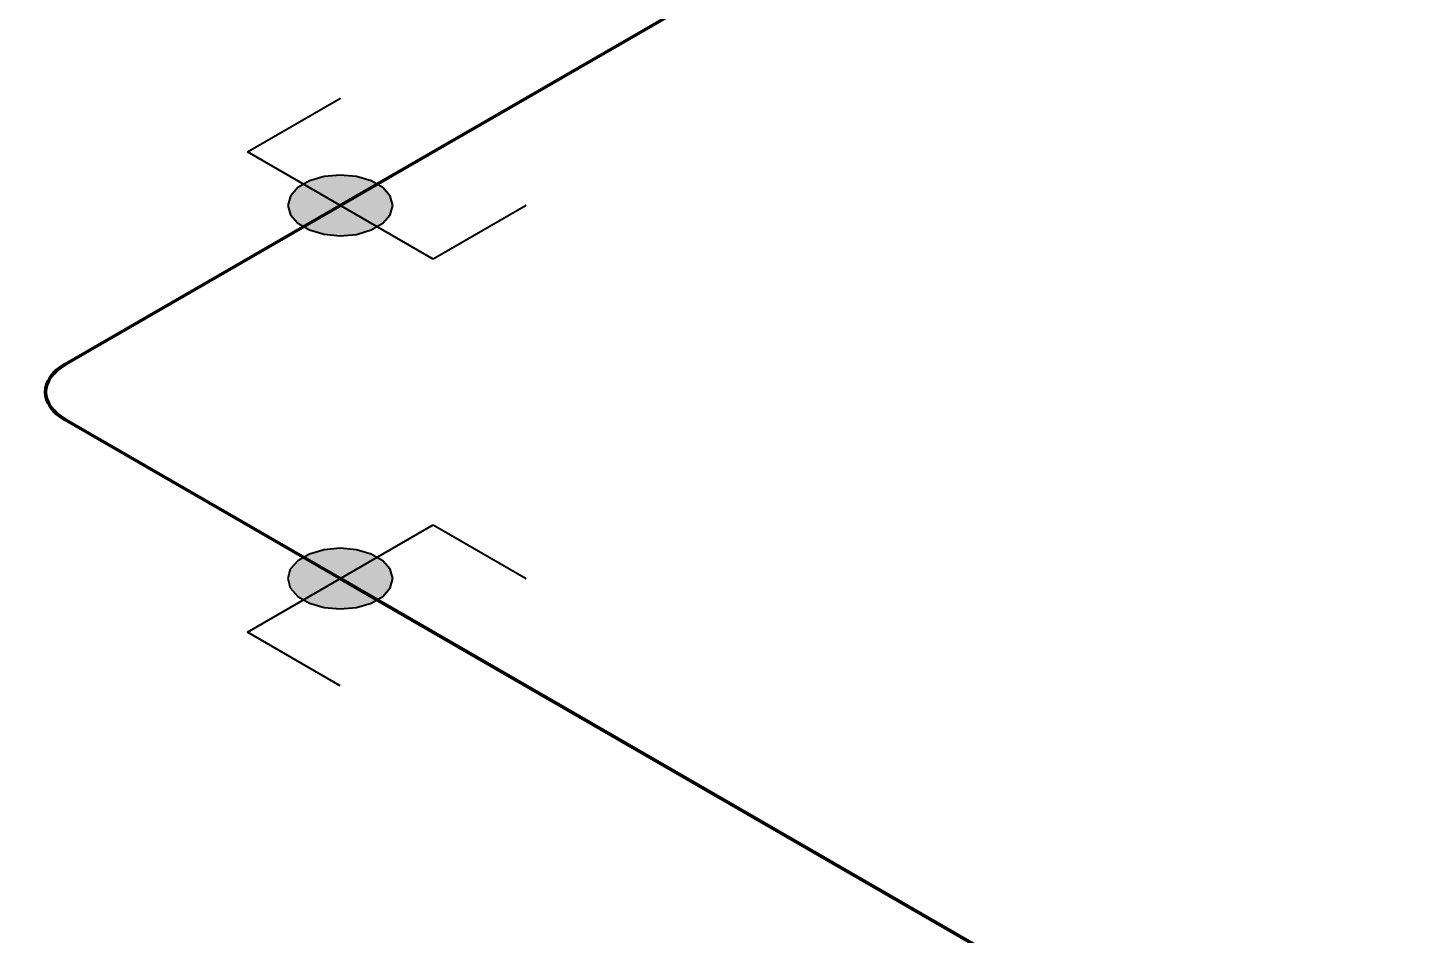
# Model space of a CAD drawing. Header units: millimetres. Extents: x 0 to 594, y 0 to 420.
# Drawn here: x 175.73 to 195.72, y 162.85 to 175.78 of the extents above; entities that cross this region are included whole.
import ezdxf

# ---------------------------------------------------------------- set-up
doc = ezdxf.new("R2010")
doc.units = ezdxf.units.MM
doc.header["$LTSCALE"] = 0.25
doc.layers.add('용접', color=1, linetype='Continuous')
doc.layers.add('치수', color=1, linetype='Continuous')
doc.layers.add('파이프 작은 보어', color=30, linetype='Continuous', lineweight=50)
doc.styles.add('AdskIsoMetric', font='arial.ttf', dxfattribs={"width": 0.8, "height": 2.5})
doc.styles.add('AdskIsoMetric-30', font='arial.ttf', dxfattribs={"width": 0.8, "height": 2.5})
doc.styles.add('AdskIsoMetric30', font='arial.ttf', dxfattribs={"width": 0.8, "oblique": 30, "height": 2.5})
doc.dimstyles.new('AdskIsoMetric', dxfattribs={"dimtxt": 2.5, "dimasz": 2.5, "dimexe": 1, "dimexo": 2, "dimgap": 0.8, "dimtad": 1, "dimdec": 0, "dimrnd": 1, "dimzin": 0, "dimdsep": 46, "dimtxsty": 'AdskIsoMetric', "dimcen": 0, "dimclrt": 7, "dimadec": 0, "dimazin": 0, "dimtfac": 1, "dimtdec": 0, "dimtmove": 1, "dimatfit": 3, "dimfxl": 0, "dimfrac": 2, "dimtolj": 1, "dimtzin": 0, "dimarcsym": 0})

# ---------------------------------------------------------------- blocks, each defined once
blk = doc.blocks.new('*D85')
at = {"layer": 'Defpoints', "color": 0}
for p in [(204.427, 202.238), (217.417, 194.738), (175.579, 170.583)]:
    blk.add_point(p, dxfattribs=at)
at = {"layer": '치수', "color": 0, "lineweight": -2}
for p, q in [((164.754, 179.333), (202.261, 200.988)), ((173.579, 171.737), (161.589, 178.66))]:
    blk.add_line(p, q, dxfattribs=at)
at = {"layer": '치수', "color": 0}
for points in [[(202.053, 201.349), (202.47, 200.627), (204.427, 202.238)], [(164.545, 179.694), (164.962, 178.972), (162.589, 178.083)]]:
    blk.add_solid(points, dxfattribs=at)
at = {"layer": '치수', "color": 7, "insert": (181.263, 191.457), "char_height": 2.5, "attachment_point": 5, "rotation": 30, "style": 'AdskIsoMetric-30'}
blk.add_mtext('\\A1;12221', dxfattribs=at)
blk = doc.blocks.new('*D86')
at = {"layer": 'Defpoints', "color": 0}
for p in [(175.579, 170.583), (162.589, 163.083), (238.336, 134.35)]:
    blk.add_point(p, dxfattribs=at)
at = {"layer": '치수', "color": 0, "lineweight": -2}
for p, q in [((173.579, 169.428), (161.589, 162.505)), ((223.18, 128.1), (164.754, 161.833)), ((236.336, 133.195), (224.346, 126.273))]:
    blk.add_line(p, q, dxfattribs=at)
at = {"layer": '치수', "color": 0}
for points in [[(164.962, 162.194), (164.545, 161.472), (162.589, 163.083)], [(223.389, 128.461), (222.972, 127.739), (225.346, 126.85)]]:
    blk.add_solid(points, dxfattribs=at)
at = {"layer": '치수', "color": 7, "insert": (196.234, 146.275), "char_height": 2.5, "attachment_point": 5, "rotation": 330, "style": 'AdskIsoMetric30'}
blk.add_mtext('\\A1;2689', dxfattribs=at)
blk = doc.blocks.new('엘보우-4-Iso2DSkew90')
at = {"color": 0, "linetype": 'ByBlock', "lineweight": -2, "extrusion": (2.99877e-10, -0.816497, -0.57735)}
for p, q in [((0.691, 0.399), (5.303, 3.062)), ((5.303, -3.062), (0.691, -0.399))]:
    blk.add_line(p, q, dxfattribs=at)
at = {"linetype": 'ByBlock', "extrusion": (-2.10573e-17, -7.73376e-27, -1)}
blk.add_ellipse((1.382, 0), major_axis=(-0.977, 0), ratio=0.57735, start_param=-0.785398, end_param=0.785398, dxfattribs=at)
blk = doc.blocks.new('SocketWeld-1-IsoLeft')
blk.add_hatch(color=256).paths.add_polyline_path([(-0.0294, -0.0234), (-0.0291, -0.0234), (-0.0288, -0.0235), (-0.0285, -0.0236), (-0.0283, -0.0237), (-0.028, -0.0238), (-0.0277, -0.0239), (-0.0274, -0.0239), (-0.0271, -0.024), (-0.0268, -0.0241), (-0.0265, -0.0242), (-0.0263, -0.0243), (-0.026, -0.0244), (-0.0257, -0.0244), (-0.0254, -0.0245), (-0.0251, -0.0246), (-0.0248, -0.0247), (-0.0246, -0.0248), (-0.0243, -0.0249), (-0.024, -0.0249), (-0.0237, -0.025), (-0.0234, -0.0251), (-0.0231, -0.0252), (-0.0228, -0.0253), (-0.0226, -0.0254), (-0.0223, -0.0254), (-0.022, -0.0255), (-0.0217, -0.0256), (-0.0214, -0.0257), (-0.0211, -0.0258), (-0.0209, -0.0259), (-0.0206, -0.0259), (-0.0203, -0.026), (-0.02, -0.0261), (-0.0197, -0.0262), (-0.0194, -0.0263), (-0.0191, -0.0264), (-0.0189, -0.0265), (-0.0186, -0.0265), (-0.0183, -0.0266), (-0.018, -0.0267), (-0.0177, -0.0268), (-0.0174, -0.0269), (-0.0172, -0.027), (-0.0169, -0.027), (-0.0166, -0.0271), (-0.0163, -0.0272), (-0.016, -0.0273), (-0.0157, -0.0274), (-0.0155, -0.0275), (-0.0155, -0.0275), (-0.0151, -0.0275), (-0.0148, -0.0275), (-0.0145, -0.0275), (-0.0142, -0.0276), (-0.0139, -0.0276), (-0.0136, -0.0276), (-0.0132, -0.0277), (-0.0129, -0.0277), (-0.0126, -0.0277), (-0.0123, -0.0277), (-0.012, -0.0278), (-0.0117, -0.0278), (-0.0114, -0.0278), (-0.011, -0.0279), (-0.0107, -0.0279), (-0.0104, -0.0279), (-0.0101, -0.0279), (-0.0098, -0.028), (-0.0095, -0.028), (-0.0091, -0.028), (-0.0088, -0.0281), (-0.0085, -0.0281), (-0.0082, -0.0281), (-0.0079, -0.0281), (-0.0076, -0.0282), (-0.0073, -0.0282), (-0.0069, -0.0282), (-0.0066, -0.0283), (-0.0063, -0.0283), (-0.006, -0.0283), (-0.0057, -0.0283), (-0.0054, -0.0284), (-0.005, -0.0284), (-0.0047, -0.0284), (-0.0044, -0.0285), (-0.0041, -0.0285), (-0.0038, -0.0285), (-0.0035, -0.0286), (-0.0032, -0.0286), (-0.0028, -0.0286), (-0.0025, -0.0286), (-0.0022, -0.0287), (-0.0019, -0.0287), (-0.0016, -0.0287), (-0.0013, -0.0288), (-0.0009, -0.0288), (-0.0006, -0.0288), (-0.0003, -0.0288), (0, -0.0289), (0, -0.0289), (0.0003, -0.0288), (0.0006, -0.0288), (0.0009, -0.0288), (0.0013, -0.0288), (0.0016, -0.0287), (0.0019, -0.0287), (0.0022, -0.0287), (0.0025, -0.0286), (0.0028, -0.0286), (0.0032, -0.0286), (0.0035, -0.0286), (0.0038, -0.0285), (0.0041, -0.0285), (0.0044, -0.0285), (0.0047, -0.0284), (0.005, -0.0284), (0.0054, -0.0284), (0.0057, -0.0283), (0.006, -0.0283), (0.0063, -0.0283), (0.0066, -0.0283), (0.0069, -0.0282), (0.0073, -0.0282), (0.0076, -0.0282), (0.0079, -0.0281), (0.0082, -0.0281), (0.0085, -0.0281), (0.0088, -0.0281), (0.0091, -0.028), (0.0095, -0.028), (0.0098, -0.028), (0.0101, -0.0279), (0.0104, -0.0279), (0.0107, -0.0279), (0.011, -0.0279), (0.0114, -0.0278), (0.0117, -0.0278), (0.012, -0.0278), (0.0123, -0.0277), (0.0126, -0.0277), (0.0129, -0.0277), (0.0132, -0.0277), (0.0136, -0.0276), (0.0139, -0.0276), (0.0142, -0.0276), (0.0145, -0.0275), (0.0148, -0.0275), (0.0151, -0.0275), (0.0155, -0.0275), (0.0155, -0.0275), (0.0157, -0.0274), (0.016, -0.0273), (0.0163, -0.0272), (0.0166, -0.0271), (0.0169, -0.027), (0.0172, -0.027), (0.0174, -0.0269), (0.0177, -0.0268), (0.018, -0.0267), (0.0183, -0.0266), (0.0186, -0.0265), (0.0189, -0.0265), (0.0191, -0.0264), (0.0194, -0.0263), (0.0197, -0.0262), (0.02, -0.0261), (0.0203, -0.026), (0.0206, -0.0259), (0.0209, -0.0259), (0.0211, -0.0258), (0.0214, -0.0257), (0.0217, -0.0256), (0.022, -0.0255), (0.0223, -0.0254), (0.0226, -0.0254), (0.0228, -0.0253), (0.0231, -0.0252), (0.0234, -0.0251), (0.0237, -0.025), (0.024, -0.0249), (0.0243, -0.0249), (0.0246, -0.0248), (0.0248, -0.0247), (0.0251, -0.0246), (0.0254, -0.0245), (0.0257, -0.0244), (0.026, -0.0244), (0.0263, -0.0243), (0.0265, -0.0242), (0.0268, -0.0241), (0.0271, -0.024), (0.0274, -0.0239), (0.0277, -0.0239), (0.028, -0.0238), (0.0283, -0.0237), (0.0285, -0.0236), (0.0288, -0.0235), (0.0291, -0.0234), (0.0294, -0.0234), (0.0294, -0.0234), (0.0296, -0.0232), (0.0298, -0.0231), (0.0301, -0.023), (0.0303, -0.0228), (0.0305, -0.0227), (0.0307, -0.0226), (0.031, -0.0224), (0.0312, -0.0223), (0.0314, -0.0222), (0.0316, -0.0221), (0.0319, -0.0219), (0.0321, -0.0218), (0.0323, -0.0217), (0.0325, -0.0215), (0.0328, -0.0214), (0.033, -0.0213), (0.0332, -0.0211), (0.0335, -0.021), (0.0337, -0.0209), (0.0339, -0.0207), (0.0341, -0.0206), (0.0344, -0.0205), (0.0346, -0.0204), (0.0348, -0.0202), (0.035, -0.0201), (0.0353, -0.02), (0.0355, -0.0198), (0.0357, -0.0197), (0.0359, -0.0196), (0.0362, -0.0194), (0.0364, -0.0193), (0.0366, -0.0192), (0.0368, -0.0191), (0.0371, -0.0189), (0.0373, -0.0188), (0.0375, -0.0187), (0.0377, -0.0185), (0.038, -0.0184), (0.0382, -0.0183), (0.0384, -0.0181), (0.0386, -0.018), (0.0389, -0.0179), (0.0391, -0.0177), (0.0393, -0.0176), (0.0395, -0.0175), (0.0398, -0.0174), (0.04, -0.0172), (0.0402, -0.0171), (0.0405, -0.017), (0.0405, -0.017), (0.0406, -0.0168), (0.0407, -0.0166), (0.0409, -0.0165), (0.041, -0.0163), (0.0412, -0.0161), (0.0413, -0.016), (0.0415, -0.0158), (0.0416, -0.0157), (0.0418, -0.0155), (0.0419, -0.0153), (0.042, -0.0152), (0.0422, -0.015), (0.0423, -0.0148), (0.0425, -0.0147), (0.0426, -0.0145), (0.0428, -0.0143), (0.0429, -0.0142), (0.0431, -0.014), (0.0432, -0.0138), (0.0433, -0.0137), (0.0435, -0.0135), (0.0436, -0.0134), (0.0438, -0.0132), (0.0439, -0.013), (0.0441, -0.0129), (0.0442, -0.0127), (0.0444, -0.0125), (0.0445, -0.0124), (0.0447, -0.0122), (0.0448, -0.012), (0.0449, -0.0119), (0.0451, -0.0117), (0.0452, -0.0115), (0.0454, -0.0114), (0.0455, -0.0112), (0.0457, -0.0111), (0.0458, -0.0109), (0.046, -0.0107), (0.0461, -0.0106), (0.0462, -0.0104), (0.0464, -0.0102), (0.0465, -0.0101), (0.0467, -0.0099), (0.0468, -0.0097), (0.047, -0.0096), (0.0471, -0.0094), (0.0473, -0.0092), (0.0474, -0.0091), (0.0476, -0.0089), (0.0476, -0.0089), (0.0476, -0.0087), (0.0477, -0.0086), (0.0477, -0.0084), (0.0478, -0.0082), (0.0478, -0.008), (0.0479, -0.0078), (0.0479, -0.0076), (0.048, -0.0075), (0.048, -0.0073), (0.0481, -0.0071), (0.0481, -0.0069), (0.0482, -0.0067), (0.0482, -0.0066), (0.0483, -0.0064), (0.0483, -0.0062), (0.0484, -0.006), (0.0484, -0.0058), (0.0485, -0.0056), (0.0485, -0.0055), (0.0486, -0.0053), (0.0486, -0.0051), (0.0487, -0.0049), (0.0487, -0.0047), (0.0488, -0.0046), (0.0488, -0.0044), (0.0489, -0.0042), (0.0489, -0.004), (0.049, -0.0038), (0.049, -0.0036), (0.0491, -0.0035), (0.0491, -0.0033), (0.0492, -0.0031), (0.0492, -0.0029), (0.0493, -0.0027), (0.0493, -0.0025), (0.0494, -0.0024), (0.0494, -0.0022), (0.0495, -0.002), (0.0495, -0.0018), (0.0496, -0.0016), (0.0496, -0.0015), (0.0497, -0.0013), (0.0497, -0.0011), (0.0498, -0.0009), (0.0498, -0.0007), (0.0499, -0.0005), (0.0499, -0.0004), (0.05, -0.0002), (0.05, 0), (0.05, 0), (0.05, 0.0002), (0.0499, 0.0004), (0.0499, 0.0005), (0.0498, 0.0007), (0.0498, 0.0009), (0.0497, 0.0011), (0.0497, 0.0013), (0.0496, 0.0015), (0.0496, 0.0016), (0.0495, 0.0018), (0.0495, 0.002), (0.0494, 0.0022), (0.0494, 0.0024), (0.0493, 0.0025), (0.0493, 0.0027), (0.0492, 0.0029), (0.0492, 0.0031), (0.0491, 0.0033), (0.0491, 0.0035), (0.049, 0.0036), (0.049, 0.0038), (0.0489, 0.004), (0.0489, 0.0042), (0.0488, 0.0044), (0.0488, 0.0046), (0.0487, 0.0047), (0.0487, 0.0049), (0.0486, 0.0051), (0.0486, 0.0053), (0.0485, 0.0055), (0.0485, 0.0056), (0.0484, 0.0058), (0.0484, 0.006), (0.0483, 0.0062), (0.0483, 0.0064), (0.0482, 0.0066), (0.0482, 0.0067), (0.0481, 0.0069), (0.0481, 0.0071), (0.048, 0.0073), (0.048, 0.0075), (0.0479, 0.0076), (0.0479, 0.0078), (0.0478, 0.008), (0.0478, 0.0082), (0.0477, 0.0084), (0.0477, 0.0086), (0.0476, 0.0087), (0.0476, 0.0089), (0.0476, 0.0089), (0.0474, 0.0091), (0.0473, 0.0092), (0.0471, 0.0094), (0.047, 0.0096), (0.0468, 0.0097), (0.0467, 0.0099), (0.0465, 0.0101), (0.0464, 0.0102), (0.0462, 0.0104), (0.0461, 0.0106), (0.046, 0.0107), (0.0458, 0.0109), (0.0457, 0.0111), (0.0455, 0.0112), (0.0454, 0.0114), (0.0452, 0.0115), (0.0451, 0.0117), (0.0449, 0.0119), (0.0448, 0.012), (0.0447, 0.0122), (0.0445, 0.0124), (0.0444, 0.0125), (0.0442, 0.0127), (0.0441, 0.0129), (0.0439, 0.013), (0.0438, 0.0132), (0.0436, 0.0134), (0.0435, 0.0135), (0.0433, 0.0137), (0.0432, 0.0138), (0.0431, 0.014), (0.0429, 0.0142), (0.0428, 0.0143), (0.0426, 0.0145), (0.0425, 0.0147), (0.0423, 0.0148), (0.0422, 0.015), (0.042, 0.0152), (0.0419, 0.0153), (0.0418, 0.0155), (0.0416, 0.0157), (0.0415, 0.0158), (0.0413, 0.016), (0.0412, 0.0161), (0.041, 0.0163), (0.0409, 0.0165), (0.0407, 0.0166), (0.0406, 0.0168), (0.0405, 0.017), (0.0405, 0.017), (0.0402, 0.0171), (0.04, 0.0172), (0.0398, 0.0174), (0.0395, 0.0175), (0.0393, 0.0176), (0.0391, 0.0177), (0.0389, 0.0179), (0.0386, 0.018), (0.0384, 0.0181), (0.0382, 0.0183), (0.038, 0.0184), (0.0377, 0.0185), (0.0375, 0.0187), (0.0373, 0.0188), (0.0371, 0.0189), (0.0368, 0.0191), (0.0366, 0.0192), (0.0364, 0.0193), (0.0362, 0.0194), (0.0359, 0.0196), (0.0357, 0.0197), (0.0355, 0.0198), (0.0353, 0.02), (0.035, 0.0201), (0.0348, 0.0202), (0.0346, 0.0204), (0.0344, 0.0205), (0.0341, 0.0206), (0.0339, 0.0207), (0.0337, 0.0209), (0.0335, 0.021), (0.0332, 0.0211), (0.033, 0.0213), (0.0328, 0.0214), (0.0325, 0.0215), (0.0323, 0.0217), (0.0321, 0.0218), (0.0319, 0.0219), (0.0316, 0.0221), (0.0314, 0.0222), (0.0312, 0.0223), (0.031, 0.0224), (0.0307, 0.0226), (0.0305, 0.0227), (0.0303, 0.0228), (0.0301, 0.023), (0.0298, 0.0231), (0.0296, 0.0232), (0.0294, 0.0234), (0.0294, 0.0234), (0.0291, 0.0234), (0.0288, 0.0235), (0.0285, 0.0236), (0.0283, 0.0237), (0.028, 0.0238), (0.0277, 0.0239), (0.0274, 0.0239), (0.0271, 0.024), (0.0268, 0.0241), (0.0265, 0.0242), (0.0263, 0.0243), (0.026, 0.0244), (0.0257, 0.0244), (0.0254, 0.0245), (0.0251, 0.0246), (0.0248, 0.0247), (0.0246, 0.0248), (0.0243, 0.0249), (0.024, 0.0249), (0.0237, 0.025), (0.0234, 0.0251), (0.0231, 0.0252), (0.0228, 0.0253), (0.0226, 0.0254), (0.0223, 0.0254), (0.022, 0.0255), (0.0217, 0.0256), (0.0214, 0.0257), (0.0211, 0.0258), (0.0209, 0.0259), (0.0206, 0.0259), (0.0203, 0.026), (0.02, 0.0261), (0.0197, 0.0262), (0.0194, 0.0263), (0.0191, 0.0264), (0.0189, 0.0265), (0.0186, 0.0265), (0.0183, 0.0266), (0.018, 0.0267), (0.0177, 0.0268), (0.0174, 0.0269), (0.0172, 0.027), (0.0169, 0.027), (0.0166, 0.0271), (0.0163, 0.0272), (0.016, 0.0273), (0.0157, 0.0274), (0.0155, 0.0275), (0.0155, 0.0275), (0.0151, 0.0275), (0.0148, 0.0275), (0.0145, 0.0275), (0.0142, 0.0276), (0.0139, 0.0276), (0.0136, 0.0276), (0.0132, 0.0277), (0.0129, 0.0277), (0.0126, 0.0277), (0.0123, 0.0277), (0.012, 0.0278), (0.0117, 0.0278), (0.0114, 0.0278), (0.011, 0.0279), (0.0107, 0.0279), (0.0104, 0.0279), (0.0101, 0.0279), (0.0098, 0.028), (0.0095, 0.028), (0.0091, 0.028), (0.0088, 0.0281), (0.0085, 0.0281), (0.0082, 0.0281), (0.0079, 0.0281), (0.0076, 0.0282), (0.0073, 0.0282), (0.0069, 0.0282), (0.0066, 0.0283), (0.0063, 0.0283), (0.006, 0.0283), (0.0057, 0.0283), (0.0054, 0.0284), (0.005, 0.0284), (0.0047, 0.0284), (0.0044, 0.0285), (0.0041, 0.0285), (0.0038, 0.0285), (0.0035, 0.0286), (0.0032, 0.0286), (0.0028, 0.0286), (0.0025, 0.0286), (0.0022, 0.0287), (0.0019, 0.0287), (0.0016, 0.0287), (0.0013, 0.0288), (0.0009, 0.0288), (0.0006, 0.0288), (0.0003, 0.0288), (0, 0.0289), (0, 0.0289), (-0.0003, 0.0288), (-0.0006, 0.0288), (-0.0009, 0.0288), (-0.0013, 0.0288), (-0.0016, 0.0287), (-0.0019, 0.0287), (-0.0022, 0.0287), (-0.0025, 0.0286), (-0.0028, 0.0286), (-0.0032, 0.0286), (-0.0035, 0.0286), (-0.0038, 0.0285), (-0.0041, 0.0285), (-0.0044, 0.0285), (-0.0047, 0.0284), (-0.005, 0.0284), (-0.0054, 0.0284), (-0.0057, 0.0283), (-0.006, 0.0283), (-0.0063, 0.0283), (-0.0066, 0.0283), (-0.0069, 0.0282), (-0.0073, 0.0282), (-0.0076, 0.0282), (-0.0079, 0.0281), (-0.0082, 0.0281), (-0.0085, 0.0281), (-0.0088, 0.0281), (-0.0091, 0.028), (-0.0095, 0.028), (-0.0098, 0.028), (-0.0101, 0.0279), (-0.0104, 0.0279), (-0.0107, 0.0279), (-0.011, 0.0279), (-0.0114, 0.0278), (-0.0117, 0.0278), (-0.012, 0.0278), (-0.0123, 0.0277), (-0.0126, 0.0277), (-0.0129, 0.0277), (-0.0132, 0.0277), (-0.0136, 0.0276), (-0.0139, 0.0276), (-0.0142, 0.0276), (-0.0145, 0.0275), (-0.0148, 0.0275), (-0.0151, 0.0275), (-0.0155, 0.0275), (-0.0155, 0.0275), (-0.0157, 0.0274), (-0.016, 0.0273), (-0.0163, 0.0272), (-0.0166, 0.0271), (-0.0169, 0.027), (-0.0172, 0.027), (-0.0174, 0.0269), (-0.0177, 0.0268), (-0.018, 0.0267), (-0.0183, 0.0266), (-0.0186, 0.0265), (-0.0189, 0.0265), (-0.0191, 0.0264), (-0.0194, 0.0263), (-0.0197, 0.0262), (-0.02, 0.0261), (-0.0203, 0.026), (-0.0206, 0.0259), (-0.0209, 0.0259), (-0.0211, 0.0258), (-0.0214, 0.0257), (-0.0217, 0.0256), (-0.022, 0.0255), (-0.0223, 0.0254), (-0.0226, 0.0254), (-0.0228, 0.0253), (-0.0231, 0.0252), (-0.0234, 0.0251), (-0.0237, 0.025), (-0.024, 0.0249), (-0.0243, 0.0249), (-0.0246, 0.0248), (-0.0248, 0.0247), (-0.0251, 0.0246), (-0.0254, 0.0245), (-0.0257, 0.0244), (-0.026, 0.0244), (-0.0263, 0.0243), (-0.0265, 0.0242), (-0.0268, 0.0241), (-0.0271, 0.024), (-0.0274, 0.0239), (-0.0277, 0.0239), (-0.028, 0.0238), (-0.0283, 0.0237), (-0.0285, 0.0236), (-0.0288, 0.0235), (-0.0291, 0.0234), (-0.0294, 0.0234), (-0.0294, 0.0234), (-0.0296, 0.0232), (-0.0298, 0.0231), (-0.0301, 0.023), (-0.0303, 0.0228), (-0.0305, 0.0227), (-0.0307, 0.0226), (-0.031, 0.0224), (-0.0312, 0.0223), (-0.0314, 0.0222), (-0.0316, 0.0221), (-0.0319, 0.0219), (-0.0321, 0.0218), (-0.0323, 0.0217), (-0.0325, 0.0215), (-0.0328, 0.0214), (-0.033, 0.0213), (-0.0332, 0.0211), (-0.0335, 0.021), (-0.0337, 0.0209), (-0.0339, 0.0207), (-0.0341, 0.0206), (-0.0344, 0.0205), (-0.0346, 0.0204), (-0.0348, 0.0202), (-0.035, 0.0201), (-0.0353, 0.02), (-0.0355, 0.0198), (-0.0357, 0.0197), (-0.0359, 0.0196), (-0.0362, 0.0194), (-0.0364, 0.0193), (-0.0366, 0.0192), (-0.0368, 0.0191), (-0.0371, 0.0189), (-0.0373, 0.0188), (-0.0375, 0.0187), (-0.0377, 0.0185), (-0.038, 0.0184), (-0.0382, 0.0183), (-0.0384, 0.0181), (-0.0386, 0.018), (-0.0389, 0.0179), (-0.0391, 0.0177), (-0.0393, 0.0176), (-0.0395, 0.0175), (-0.0398, 0.0174), (-0.04, 0.0172), (-0.0402, 0.0171), (-0.0405, 0.017), (-0.0405, 0.017), (-0.0406, 0.0168), (-0.0407, 0.0166), (-0.0409, 0.0165), (-0.041, 0.0163), (-0.0412, 0.0161), (-0.0413, 0.016), (-0.0415, 0.0158), (-0.0416, 0.0157), (-0.0418, 0.0155), (-0.0419, 0.0153), (-0.042, 0.0152), (-0.0422, 0.015), (-0.0423, 0.0148), (-0.0425, 0.0147), (-0.0426, 0.0145), (-0.0428, 0.0143), (-0.0429, 0.0142), (-0.0431, 0.014), (-0.0432, 0.0138), (-0.0433, 0.0137), (-0.0435, 0.0135), (-0.0436, 0.0134), (-0.0438, 0.0132), (-0.0439, 0.013), (-0.0441, 0.0129), (-0.0442, 0.0127), (-0.0444, 0.0125), (-0.0445, 0.0124), (-0.0447, 0.0122), (-0.0448, 0.012), (-0.0449, 0.0119), (-0.0451, 0.0117), (-0.0452, 0.0115), (-0.0454, 0.0114), (-0.0455, 0.0112), (-0.0457, 0.0111), (-0.0458, 0.0109), (-0.046, 0.0107), (-0.0461, 0.0106), (-0.0462, 0.0104), (-0.0464, 0.0102), (-0.0465, 0.0101), (-0.0467, 0.0099), (-0.0468, 0.0097), (-0.047, 0.0096), (-0.0471, 0.0094), (-0.0473, 0.0092), (-0.0474, 0.0091), (-0.0476, 0.0089), (-0.0476, 0.0089), (-0.0476, 0.0087), (-0.0477, 0.0086), (-0.0477, 0.0084), (-0.0478, 0.0082), (-0.0478, 0.008), (-0.0479, 0.0078), (-0.0479, 0.0076), (-0.048, 0.0075), (-0.048, 0.0073), (-0.0481, 0.0071), (-0.0481, 0.0069), (-0.0482, 0.0067), (-0.0482, 0.0066), (-0.0483, 0.0064), (-0.0483, 0.0062), (-0.0484, 0.006), (-0.0484, 0.0058), (-0.0485, 0.0056), (-0.0485, 0.0055), (-0.0486, 0.0053), (-0.0486, 0.0051), (-0.0487, 0.0049), (-0.0487, 0.0047), (-0.0488, 0.0046), (-0.0488, 0.0044), (-0.0489, 0.0042), (-0.0489, 0.004), (-0.049, 0.0038), (-0.049, 0.0036), (-0.0491, 0.0035), (-0.0491, 0.0033), (-0.0492, 0.0031), (-0.0492, 0.0029), (-0.0493, 0.0027), (-0.0493, 0.0025), (-0.0494, 0.0024), (-0.0494, 0.0022), (-0.0495, 0.002), (-0.0495, 0.0018), (-0.0496, 0.0016), (-0.0496, 0.0015), (-0.0497, 0.0013), (-0.0497, 0.0011), (-0.0498, 0.0009), (-0.0498, 0.0007), (-0.0499, 0.0005), (-0.0499, 0.0004), (-0.05, 0.0002), (-0.05, 0), (-0.05, 0), (-0.05, -0.0002), (-0.0499, -0.0004), (-0.0499, -0.0005), (-0.0498, -0.0007), (-0.0498, -0.0009), (-0.0497, -0.0011), (-0.0497, -0.0013), (-0.0496, -0.0015), (-0.0496, -0.0016), (-0.0495, -0.0018), (-0.0495, -0.002), (-0.0494, -0.0022), (-0.0494, -0.0024), (-0.0493, -0.0025), (-0.0493, -0.0027), (-0.0492, -0.0029), (-0.0492, -0.0031), (-0.0491, -0.0033), (-0.0491, -0.0035), (-0.049, -0.0036), (-0.049, -0.0038), (-0.0489, -0.004), (-0.0489, -0.0042), (-0.0488, -0.0044), (-0.0488, -0.0046), (-0.0487, -0.0047), (-0.0487, -0.0049), (-0.0486, -0.0051), (-0.0486, -0.0053), (-0.0485, -0.0055), (-0.0485, -0.0056), (-0.0484, -0.0058), (-0.0484, -0.006), (-0.0483, -0.0062), (-0.0483, -0.0064), (-0.0482, -0.0066), (-0.0482, -0.0067), (-0.0481, -0.0069), (-0.0481, -0.0071), (-0.048, -0.0073), (-0.048, -0.0075), (-0.0479, -0.0076), (-0.0479, -0.0078), (-0.0478, -0.008), (-0.0478, -0.0082), (-0.0477, -0.0084), (-0.0477, -0.0086), (-0.0476, -0.0087), (-0.0476, -0.0089), (-0.0476, -0.0089), (-0.0474, -0.0091), (-0.0473, -0.0092), (-0.0471, -0.0094), (-0.047, -0.0096), (-0.0468, -0.0097), (-0.0467, -0.0099), (-0.0465, -0.0101), (-0.0464, -0.0102), (-0.0462, -0.0104), (-0.0461, -0.0106), (-0.046, -0.0107), (-0.0458, -0.0109), (-0.0457, -0.0111), (-0.0455, -0.0112), (-0.0454, -0.0114), (-0.0452, -0.0115), (-0.0451, -0.0117), (-0.0449, -0.0119), (-0.0448, -0.012), (-0.0447, -0.0122), (-0.0445, -0.0124), (-0.0444, -0.0125), (-0.0442, -0.0127), (-0.0441, -0.0129), (-0.0439, -0.013), (-0.0438, -0.0132), (-0.0436, -0.0134), (-0.0435, -0.0135), (-0.0433, -0.0137), (-0.0432, -0.0138), (-0.0431, -0.014), (-0.0429, -0.0142), (-0.0428, -0.0143), (-0.0426, -0.0145), (-0.0425, -0.0147), (-0.0423, -0.0148), (-0.0422, -0.015), (-0.042, -0.0152), (-0.0419, -0.0153), (-0.0418, -0.0155), (-0.0416, -0.0157), (-0.0415, -0.0158), (-0.0413, -0.016), (-0.0412, -0.0161), (-0.041, -0.0163), (-0.0409, -0.0165), (-0.0407, -0.0166), (-0.0406, -0.0168), (-0.0405, -0.017), (-0.0405, -0.017), (-0.0402, -0.0171), (-0.04, -0.0172), (-0.0398, -0.0174), (-0.0395, -0.0175), (-0.0393, -0.0176), (-0.0391, -0.0177), (-0.0389, -0.0179), (-0.0386, -0.018), (-0.0384, -0.0181), (-0.0382, -0.0183), (-0.038, -0.0184), (-0.0377, -0.0185), (-0.0375, -0.0187), (-0.0373, -0.0188), (-0.0371, -0.0189), (-0.0368, -0.0191), (-0.0366, -0.0192), (-0.0364, -0.0193), (-0.0362, -0.0194), (-0.0359, -0.0196), (-0.0357, -0.0197), (-0.0355, -0.0198), (-0.0353, -0.02), (-0.035, -0.0201), (-0.0348, -0.0202), (-0.0346, -0.0204), (-0.0344, -0.0205), (-0.0341, -0.0206), (-0.0339, -0.0207), (-0.0337, -0.0209), (-0.0335, -0.021), (-0.0332, -0.0211), (-0.033, -0.0213), (-0.0328, -0.0214), (-0.0325, -0.0215), (-0.0323, -0.0217), (-0.0321, -0.0218), (-0.0319, -0.0219), (-0.0316, -0.0221), (-0.0314, -0.0222), (-0.0312, -0.0223), (-0.031, -0.0224), (-0.0307, -0.0226), (-0.0305, -0.0227), (-0.0303, -0.0228), (-0.0301, -0.023), (-0.0298, -0.0231), (-0.0296, -0.0232)], flags=0)
at = {"color": 0, "linetype": 'ByBlock', "lineweight": -2, "extrusion": (0, 0.816497, 0.57735)}
for p, q in [((0, 0.1021), (0.0884, 0.051)), ((0.0884, 0.051), (-0.0884, -0.051)), ((-0.0155, 0.0275), (-0.0294, 0.0234)), ((0, 0.0289), (-0.0155, 0.0275)), ((0.0155, 0.0275), (0, 0.0289)), ((0.0294, 0.0234), (0.0155, 0.0275)), ((-0.0405, 0.017), (-0.0476, 0.0089)), ((-0.0294, 0.0234), (-0.0405, 0.017)), ((0.0405, 0.017), (0.0294, 0.0234)), ((0.0476, 0.0089), (0.0405, 0.017)), ((-0.0476, 0.0089), (-0.05, 0)), ((-0.05, 0), (-0.0476, -0.0089)), ((0.05, 0), (0.0476, 0.0089)), ((0.0476, -0.0089), (0.05, 0)), ((-0.0884, -0.051), (-0.1768, 0)), ((-0.0476, -0.0089), (-0.0405, -0.017)), ((0.0405, -0.017), (0.0476, -0.0089)), ((-0.0405, -0.017), (-0.0294, -0.0234)), ((-0.0294, -0.0234), (-0.0155, -0.0275)), ((0.0155, -0.0275), (0.0294, -0.0234)), ((0.0294, -0.0234), (0.0405, -0.017)), ((-0.0155, -0.0275), (0, -0.0289)), ((0, -0.0289), (0.0155, -0.0275))]:
    blk.add_line(p, q, dxfattribs=at)
blk = doc.blocks.new('SocketWeld-2-IsoRight')
blk.add_hatch(color=256).paths.add_polyline_path([(0.0055, -0.0435), (0.0057, -0.0436), (0.006, -0.0436), (0.0062, -0.0436), (0.0064, -0.0437), (0.0066, -0.0437), (0.0068, -0.0438), (0.007, -0.0438), (0.0072, -0.0439), (0.0075, -0.0439), (0.0077, -0.0439), (0.0079, -0.044), (0.0081, -0.044), (0.0083, -0.0441), (0.0085, -0.0441), (0.0088, -0.0442), (0.009, -0.0442), (0.0092, -0.0443), (0.0094, -0.0443), (0.0096, -0.0443), (0.0098, -0.0444), (0.01, -0.0444), (0.0103, -0.0445), (0.0105, -0.0445), (0.0107, -0.0446), (0.0109, -0.0446), (0.0111, -0.0446), (0.0113, -0.0447), (0.0115, -0.0447), (0.0118, -0.0448), (0.012, -0.0448), (0.0122, -0.0449), (0.0124, -0.0449), (0.0126, -0.0449), (0.0128, -0.045), (0.013, -0.045), (0.0133, -0.0451), (0.0135, -0.0451), (0.0137, -0.0452), (0.0139, -0.0452), (0.0141, -0.0453), (0.0143, -0.0453), (0.0145, -0.0453), (0.0148, -0.0454), (0.015, -0.0454), (0.0152, -0.0455), (0.0154, -0.0455), (0.0156, -0.0456), (0.0158, -0.0456), (0.0161, -0.0456), (0.0161, -0.0456), (0.0162, -0.0456), (0.0164, -0.0455), (0.0166, -0.0455), (0.0168, -0.0455), (0.017, -0.0454), (0.0171, -0.0454), (0.0173, -0.0453), (0.0175, -0.0453), (0.0177, -0.0452), (0.0179, -0.0452), (0.0181, -0.0451), (0.0182, -0.0451), (0.0184, -0.045), (0.0186, -0.045), (0.0188, -0.0449), (0.019, -0.0449), (0.0192, -0.0448), (0.0193, -0.0448), (0.0195, -0.0447), (0.0197, -0.0447), (0.0199, -0.0446), (0.0201, -0.0446), (0.0203, -0.0445), (0.0204, -0.0445), (0.0206, -0.0444), (0.0208, -0.0444), (0.021, -0.0444), (0.0212, -0.0443), (0.0213, -0.0443), (0.0215, -0.0442), (0.0217, -0.0442), (0.0219, -0.0441), (0.0221, -0.0441), (0.0223, -0.044), (0.0224, -0.044), (0.0226, -0.0439), (0.0228, -0.0439), (0.023, -0.0438), (0.0232, -0.0438), (0.0234, -0.0437), (0.0235, -0.0437), (0.0237, -0.0436), (0.0239, -0.0436), (0.0241, -0.0435), (0.0243, -0.0435), (0.0245, -0.0434), (0.0246, -0.0434), (0.0248, -0.0433), (0.025, -0.0433), (0.025, -0.0433), (0.0251, -0.0432), (0.0253, -0.043), (0.0254, -0.0429), (0.0255, -0.0428), (0.0257, -0.0426), (0.0258, -0.0425), (0.0259, -0.0424), (0.0261, -0.0422), (0.0262, -0.0421), (0.0263, -0.042), (0.0265, -0.0418), (0.0266, -0.0417), (0.0267, -0.0416), (0.0269, -0.0414), (0.027, -0.0413), (0.0271, -0.0412), (0.0273, -0.041), (0.0274, -0.0409), (0.0275, -0.0408), (0.0277, -0.0406), (0.0278, -0.0405), (0.0279, -0.0403), (0.0281, -0.0402), (0.0282, -0.0401), (0.0283, -0.0399), (0.0284, -0.0398), (0.0286, -0.0397), (0.0287, -0.0395), (0.0288, -0.0394), (0.029, -0.0393), (0.0291, -0.0391), (0.0292, -0.039), (0.0294, -0.0389), (0.0295, -0.0387), (0.0296, -0.0386), (0.0298, -0.0385), (0.0299, -0.0383), (0.03, -0.0382), (0.0302, -0.0381), (0.0303, -0.0379), (0.0304, -0.0378), (0.0306, -0.0377), (0.0307, -0.0375), (0.0308, -0.0374), (0.031, -0.0373), (0.0311, -0.0371), (0.0312, -0.037), (0.0314, -0.0369), (0.0315, -0.0367), (0.0315, -0.0367), (0.0316, -0.0365), (0.0316, -0.0363), (0.0317, -0.0361), (0.0318, -0.0359), (0.0319, -0.0357), (0.0319, -0.0355), (0.032, -0.0353), (0.0321, -0.0351), (0.0321, -0.0349), (0.0322, -0.0346), (0.0323, -0.0344), (0.0323, -0.0342), (0.0324, -0.034), (0.0325, -0.0338), (0.0325, -0.0336), (0.0326, -0.0334), (0.0327, -0.0332), (0.0328, -0.033), (0.0328, -0.0328), (0.0329, -0.0326), (0.033, -0.0324), (0.033, -0.0322), (0.0331, -0.0319), (0.0332, -0.0317), (0.0332, -0.0315), (0.0333, -0.0313), (0.0334, -0.0311), (0.0335, -0.0309), (0.0335, -0.0307), (0.0336, -0.0305), (0.0337, -0.0303), (0.0337, -0.0301), (0.0338, -0.0299), (0.0339, -0.0297), (0.0339, -0.0295), (0.034, -0.0292), (0.0341, -0.029), (0.0342, -0.0288), (0.0342, -0.0286), (0.0343, -0.0284), (0.0344, -0.0282), (0.0344, -0.028), (0.0345, -0.0278), (0.0346, -0.0276), (0.0346, -0.0274), (0.0347, -0.0272), (0.0348, -0.027), (0.0349, -0.0268), (0.0349, -0.0265), (0.0349, -0.0265), (0.0349, -0.0263), (0.0349, -0.026), (0.0349, -0.0258), (0.0349, -0.0255), (0.0349, -0.0252), (0.0349, -0.025), (0.0349, -0.0247), (0.0349, -0.0245), (0.0349, -0.0242), (0.0349, -0.0239), (0.0349, -0.0237), (0.0349, -0.0234), (0.0349, -0.0232), (0.0349, -0.0229), (0.0349, -0.0226), (0.0349, -0.0224), (0.0349, -0.0221), (0.0349, -0.0219), (0.0349, -0.0216), (0.0349, -0.0213), (0.0349, -0.0211), (0.0349, -0.0208), (0.0349, -0.0206), (0.0349, -0.0203), (0.0349, -0.02), (0.0349, -0.0198), (0.0349, -0.0195), (0.0349, -0.0192), (0.0349, -0.019), (0.0349, -0.0187), (0.0349, -0.0185), (0.0349, -0.0182), (0.0349, -0.0179), (0.0349, -0.0177), (0.0349, -0.0174), (0.0349, -0.0172), (0.0349, -0.0169), (0.0349, -0.0166), (0.0349, -0.0164), (0.0349, -0.0161), (0.0349, -0.0159), (0.0349, -0.0156), (0.0349, -0.0153), (0.0349, -0.0151), (0.0349, -0.0148), (0.0349, -0.0146), (0.0349, -0.0143), (0.0349, -0.014), (0.0349, -0.0138), (0.0349, -0.0138), (0.0349, -0.0135), (0.0348, -0.0132), (0.0347, -0.0129), (0.0346, -0.0126), (0.0346, -0.0123), (0.0345, -0.012), (0.0344, -0.0118), (0.0344, -0.0115), (0.0343, -0.0112), (0.0342, -0.0109), (0.0342, -0.0106), (0.0341, -0.0103), (0.034, -0.01), (0.0339, -0.0097), (0.0339, -0.0095), (0.0338, -0.0092), (0.0337, -0.0089), (0.0337, -0.0086), (0.0336, -0.0083), (0.0335, -0.008), (0.0335, -0.0077), (0.0334, -0.0074), (0.0333, -0.0071), (0.0332, -0.0069), (0.0332, -0.0066), (0.0331, -0.0063), (0.033, -0.006), (0.033, -0.0057), (0.0329, -0.0054), (0.0328, -0.0051), (0.0328, -0.0048), (0.0327, -0.0046), (0.0326, -0.0043), (0.0325, -0.004), (0.0325, -0.0037), (0.0324, -0.0034), (0.0323, -0.0031), (0.0323, -0.0028), (0.0322, -0.0025), (0.0321, -0.0022), (0.0321, -0.002), (0.032, -0.0017), (0.0319, -0.0014), (0.0319, -0.0011), (0.0318, -0.0008), (0.0317, -0.0005), (0.0316, -0.0002), (0.0316, 0.0001), (0.0315, 0.0003), (0.0315, 0.0003), (0.0314, 0.0006), (0.0312, 0.0009), (0.0311, 0.0012), (0.031, 0.0015), (0.0308, 0.0018), (0.0307, 0.0021), (0.0306, 0.0024), (0.0304, 0.0026), (0.0303, 0.0029), (0.0302, 0.0032), (0.03, 0.0035), (0.0299, 0.0038), (0.0298, 0.0041), (0.0296, 0.0044), (0.0295, 0.0047), (0.0294, 0.0049), (0.0292, 0.0052), (0.0291, 0.0055), (0.029, 0.0058), (0.0288, 0.0061), (0.0287, 0.0064), (0.0286, 0.0067), (0.0284, 0.007), (0.0283, 0.0072), (0.0282, 0.0075), (0.0281, 0.0078), (0.0279, 0.0081), (0.0278, 0.0084), (0.0277, 0.0087), (0.0275, 0.009), (0.0274, 0.0093), (0.0273, 0.0095), (0.0271, 0.0098), (0.027, 0.0101), (0.0269, 0.0104), (0.0267, 0.0107), (0.0266, 0.011), (0.0265, 0.0113), (0.0263, 0.0116), (0.0262, 0.0118), (0.0261, 0.0121), (0.0259, 0.0124), (0.0258, 0.0127), (0.0257, 0.013), (0.0255, 0.0133), (0.0254, 0.0136), (0.0253, 0.0139), (0.0251, 0.0141), (0.025, 0.0144), (0.025, 0.0144), (0.0248, 0.0147), (0.0246, 0.015), (0.0245, 0.0152), (0.0243, 0.0155), (0.0241, 0.0157), (0.0239, 0.016), (0.0237, 0.0162), (0.0235, 0.0165), (0.0234, 0.0168), (0.0232, 0.017), (0.023, 0.0173), (0.0228, 0.0175), (0.0226, 0.0178), (0.0224, 0.0181), (0.0223, 0.0183), (0.0221, 0.0186), (0.0219, 0.0188), (0.0217, 0.0191), (0.0215, 0.0193), (0.0213, 0.0196), (0.0212, 0.0199), (0.021, 0.0201), (0.0208, 0.0204), (0.0206, 0.0206), (0.0204, 0.0209), (0.0203, 0.0212), (0.0201, 0.0214), (0.0199, 0.0217), (0.0197, 0.0219), (0.0195, 0.0222), (0.0193, 0.0225), (0.0192, 0.0227), (0.019, 0.023), (0.0188, 0.0232), (0.0186, 0.0235), (0.0184, 0.0237), (0.0182, 0.024), (0.0181, 0.0243), (0.0179, 0.0245), (0.0177, 0.0248), (0.0175, 0.025), (0.0173, 0.0253), (0.0171, 0.0256), (0.017, 0.0258), (0.0168, 0.0261), (0.0166, 0.0263), (0.0164, 0.0266), (0.0162, 0.0268), (0.0161, 0.0271), (0.0161, 0.0271), (0.0158, 0.0273), (0.0156, 0.0275), (0.0154, 0.0277), (0.0152, 0.0279), (0.015, 0.0281), (0.0148, 0.0283), (0.0145, 0.0285), (0.0143, 0.0287), (0.0141, 0.0289), (0.0139, 0.0292), (0.0137, 0.0294), (0.0135, 0.0296), (0.0133, 0.0298), (0.013, 0.03), (0.0128, 0.0302), (0.0126, 0.0304), (0.0124, 0.0306), (0.0122, 0.0308), (0.012, 0.031), (0.0118, 0.0312), (0.0115, 0.0314), (0.0113, 0.0316), (0.0111, 0.0318), (0.0109, 0.032), (0.0107, 0.0322), (0.0105, 0.0324), (0.0103, 0.0326), (0.01, 0.0328), (0.0098, 0.033), (0.0096, 0.0332), (0.0094, 0.0334), (0.0092, 0.0337), (0.009, 0.0339), (0.0088, 0.0341), (0.0085, 0.0343), (0.0083, 0.0345), (0.0081, 0.0347), (0.0079, 0.0349), (0.0077, 0.0351), (0.0075, 0.0353), (0.0072, 0.0355), (0.007, 0.0357), (0.0068, 0.0359), (0.0066, 0.0361), (0.0064, 0.0363), (0.0062, 0.0365), (0.006, 0.0367), (0.0057, 0.0369), (0.0055, 0.0371), (0.0055, 0.0371), (0.0053, 0.0373), (0.0051, 0.0374), (0.0049, 0.0375), (0.0046, 0.0377), (0.0044, 0.0378), (0.0042, 0.0379), (0.004, 0.038), (0.0037, 0.0382), (0.0035, 0.0383), (0.0033, 0.0384), (0.003, 0.0386), (0.0028, 0.0387), (0.0026, 0.0388), (0.0024, 0.039), (0.0021, 0.0391), (0.0019, 0.0392), (0.0017, 0.0393), (0.0015, 0.0395), (0.0012, 0.0396), (0.001, 0.0397), (0.0008, 0.0399), (0.0006, 0.04), (0.0003, 0.0401), (0.0001, 0.0403), (-0.0001, 0.0404), (-0.0003, 0.0405), (-0.0006, 0.0406), (-0.0008, 0.0408), (-0.001, 0.0409), (-0.0012, 0.041), (-0.0015, 0.0412), (-0.0017, 0.0413), (-0.0019, 0.0414), (-0.0021, 0.0416), (-0.0024, 0.0417), (-0.0026, 0.0418), (-0.0028, 0.042), (-0.003, 0.0421), (-0.0033, 0.0422), (-0.0035, 0.0423), (-0.0037, 0.0425), (-0.004, 0.0426), (-0.0042, 0.0427), (-0.0044, 0.0429), (-0.0046, 0.043), (-0.0049, 0.0431), (-0.0051, 0.0433), (-0.0053, 0.0434), (-0.0055, 0.0435), (-0.0055, 0.0435), (-0.0057, 0.0436), (-0.006, 0.0436), (-0.0062, 0.0436), (-0.0064, 0.0437), (-0.0066, 0.0437), (-0.0068, 0.0438), (-0.007, 0.0438), (-0.0072, 0.0439), (-0.0075, 0.0439), (-0.0077, 0.0439), (-0.0079, 0.044), (-0.0081, 0.044), (-0.0083, 0.0441), (-0.0085, 0.0441), (-0.0088, 0.0442), (-0.009, 0.0442), (-0.0092, 0.0443), (-0.0094, 0.0443), (-0.0096, 0.0443), (-0.0098, 0.0444), (-0.01, 0.0444), (-0.0103, 0.0445), (-0.0105, 0.0445), (-0.0107, 0.0446), (-0.0109, 0.0446), (-0.0111, 0.0446), (-0.0113, 0.0447), (-0.0115, 0.0447), (-0.0118, 0.0448), (-0.012, 0.0448), (-0.0122, 0.0449), (-0.0124, 0.0449), (-0.0126, 0.0449), (-0.0128, 0.045), (-0.013, 0.045), (-0.0133, 0.0451), (-0.0135, 0.0451), (-0.0137, 0.0452), (-0.0139, 0.0452), (-0.0141, 0.0453), (-0.0143, 0.0453), (-0.0145, 0.0453), (-0.0148, 0.0454), (-0.015, 0.0454), (-0.0152, 0.0455), (-0.0154, 0.0455), (-0.0156, 0.0456), (-0.0158, 0.0456), (-0.0161, 0.0456), (-0.0161, 0.0456), (-0.0162, 0.0456), (-0.0164, 0.0455), (-0.0166, 0.0455), (-0.0168, 0.0455), (-0.017, 0.0454), (-0.0171, 0.0454), (-0.0173, 0.0453), (-0.0175, 0.0453), (-0.0177, 0.0452), (-0.0179, 0.0452), (-0.0181, 0.0451), (-0.0182, 0.0451), (-0.0184, 0.045), (-0.0186, 0.045), (-0.0188, 0.0449), (-0.019, 0.0449), (-0.0192, 0.0448), (-0.0193, 0.0448), (-0.0195, 0.0447), (-0.0197, 0.0447), (-0.0199, 0.0446), (-0.0201, 0.0446), (-0.0203, 0.0445), (-0.0204, 0.0445), (-0.0206, 0.0444), (-0.0208, 0.0444), (-0.021, 0.0444), (-0.0212, 0.0443), (-0.0213, 0.0443), (-0.0215, 0.0442), (-0.0217, 0.0442), (-0.0219, 0.0441), (-0.0221, 0.0441), (-0.0223, 0.044), (-0.0224, 0.044), (-0.0226, 0.0439), (-0.0228, 0.0439), (-0.023, 0.0438), (-0.0232, 0.0438), (-0.0234, 0.0437), (-0.0235, 0.0437), (-0.0237, 0.0436), (-0.0239, 0.0436), (-0.0241, 0.0435), (-0.0243, 0.0435), (-0.0245, 0.0434), (-0.0246, 0.0434), (-0.0248, 0.0433), (-0.025, 0.0433), (-0.025, 0.0433), (-0.0251, 0.0432), (-0.0253, 0.043), (-0.0254, 0.0429), (-0.0255, 0.0428), (-0.0257, 0.0426), (-0.0258, 0.0425), (-0.0259, 0.0424), (-0.0261, 0.0422), (-0.0262, 0.0421), (-0.0263, 0.042), (-0.0265, 0.0418), (-0.0266, 0.0417), (-0.0267, 0.0416), (-0.0269, 0.0414), (-0.027, 0.0413), (-0.0271, 0.0412), (-0.0273, 0.041), (-0.0274, 0.0409), (-0.0275, 0.0408), (-0.0277, 0.0406), (-0.0278, 0.0405), (-0.0279, 0.0403), (-0.0281, 0.0402), (-0.0282, 0.0401), (-0.0283, 0.0399), (-0.0284, 0.0398), (-0.0286, 0.0397), (-0.0287, 0.0395), (-0.0288, 0.0394), (-0.029, 0.0393), (-0.0291, 0.0391), (-0.0292, 0.039), (-0.0294, 0.0389), (-0.0295, 0.0387), (-0.0296, 0.0386), (-0.0298, 0.0385), (-0.0299, 0.0383), (-0.03, 0.0382), (-0.0302, 0.0381), (-0.0303, 0.0379), (-0.0304, 0.0378), (-0.0306, 0.0377), (-0.0307, 0.0375), (-0.0308, 0.0374), (-0.031, 0.0373), (-0.0311, 0.0371), (-0.0312, 0.037), (-0.0314, 0.0369), (-0.0315, 0.0367), (-0.0315, 0.0367), (-0.0316, 0.0365), (-0.0316, 0.0363), (-0.0317, 0.0361), (-0.0318, 0.0359), (-0.0319, 0.0357), (-0.0319, 0.0355), (-0.032, 0.0353), (-0.0321, 0.0351), (-0.0321, 0.0349), (-0.0322, 0.0346), (-0.0323, 0.0344), (-0.0323, 0.0342), (-0.0324, 0.034), (-0.0325, 0.0338), (-0.0325, 0.0336), (-0.0326, 0.0334), (-0.0327, 0.0332), (-0.0328, 0.033), (-0.0328, 0.0328), (-0.0329, 0.0326), (-0.033, 0.0324), (-0.033, 0.0322), (-0.0331, 0.0319), (-0.0332, 0.0317), (-0.0332, 0.0315), (-0.0333, 0.0313), (-0.0334, 0.0311), (-0.0335, 0.0309), (-0.0335, 0.0307), (-0.0336, 0.0305), (-0.0337, 0.0303), (-0.0337, 0.0301), (-0.0338, 0.0299), (-0.0339, 0.0297), (-0.0339, 0.0295), (-0.034, 0.0292), (-0.0341, 0.029), (-0.0342, 0.0288), (-0.0342, 0.0286), (-0.0343, 0.0284), (-0.0344, 0.0282), (-0.0344, 0.028), (-0.0345, 0.0278), (-0.0346, 0.0276), (-0.0346, 0.0274), (-0.0347, 0.0272), (-0.0348, 0.027), (-0.0349, 0.0268), (-0.0349, 0.0265), (-0.0349, 0.0265), (-0.0349, 0.0263), (-0.0349, 0.026), (-0.0349, 0.0258), (-0.0349, 0.0255), (-0.0349, 0.0252), (-0.0349, 0.025), (-0.0349, 0.0247), (-0.0349, 0.0245), (-0.0349, 0.0242), (-0.0349, 0.0239), (-0.0349, 0.0237), (-0.0349, 0.0234), (-0.0349, 0.0232), (-0.0349, 0.0229), (-0.0349, 0.0226), (-0.0349, 0.0224), (-0.0349, 0.0221), (-0.0349, 0.0219), (-0.0349, 0.0216), (-0.0349, 0.0213), (-0.0349, 0.0211), (-0.0349, 0.0208), (-0.0349, 0.0206), (-0.0349, 0.0203), (-0.0349, 0.02), (-0.0349, 0.0198), (-0.0349, 0.0195), (-0.0349, 0.0192), (-0.0349, 0.019), (-0.0349, 0.0187), (-0.0349, 0.0185), (-0.0349, 0.0182), (-0.0349, 0.0179), (-0.0349, 0.0177), (-0.0349, 0.0174), (-0.0349, 0.0172), (-0.0349, 0.0169), (-0.0349, 0.0166), (-0.0349, 0.0164), (-0.0349, 0.0161), (-0.0349, 0.0159), (-0.0349, 0.0156), (-0.0349, 0.0153), (-0.0349, 0.0151), (-0.0349, 0.0148), (-0.0349, 0.0146), (-0.0349, 0.0143), (-0.0349, 0.014), (-0.0349, 0.0138), (-0.0349, 0.0138), (-0.0349, 0.0135), (-0.0348, 0.0132), (-0.0347, 0.0129), (-0.0346, 0.0126), (-0.0346, 0.0123), (-0.0345, 0.012), (-0.0344, 0.0118), (-0.0344, 0.0115), (-0.0343, 0.0112), (-0.0342, 0.0109), (-0.0342, 0.0106), (-0.0341, 0.0103), (-0.034, 0.01), (-0.0339, 0.0097), (-0.0339, 0.0095), (-0.0338, 0.0092), (-0.0337, 0.0089), (-0.0337, 0.0086), (-0.0336, 0.0083), (-0.0335, 0.008), (-0.0335, 0.0077), (-0.0334, 0.0074), (-0.0333, 0.0071), (-0.0332, 0.0069), (-0.0332, 0.0066), (-0.0331, 0.0063), (-0.033, 0.006), (-0.033, 0.0057), (-0.0329, 0.0054), (-0.0328, 0.0051), (-0.0328, 0.0048), (-0.0327, 0.0046), (-0.0326, 0.0043), (-0.0325, 0.004), (-0.0325, 0.0037), (-0.0324, 0.0034), (-0.0323, 0.0031), (-0.0323, 0.0028), (-0.0322, 0.0025), (-0.0321, 0.0022), (-0.0321, 0.002), (-0.032, 0.0017), (-0.0319, 0.0014), (-0.0319, 0.0011), (-0.0318, 0.0008), (-0.0317, 0.0005), (-0.0316, 0.0002), (-0.0316, -0.0001), (-0.0315, -0.0003), (-0.0315, -0.0003), (-0.0314, -0.0006), (-0.0312, -0.0009), (-0.0311, -0.0012), (-0.031, -0.0015), (-0.0308, -0.0018), (-0.0307, -0.0021), (-0.0306, -0.0024), (-0.0304, -0.0026), (-0.0303, -0.0029), (-0.0302, -0.0032), (-0.03, -0.0035), (-0.0299, -0.0038), (-0.0298, -0.0041), (-0.0296, -0.0044), (-0.0295, -0.0047), (-0.0294, -0.0049), (-0.0292, -0.0052), (-0.0291, -0.0055), (-0.029, -0.0058), (-0.0288, -0.0061), (-0.0287, -0.0064), (-0.0286, -0.0067), (-0.0284, -0.007), (-0.0283, -0.0072), (-0.0282, -0.0075), (-0.0281, -0.0078), (-0.0279, -0.0081), (-0.0278, -0.0084), (-0.0277, -0.0087), (-0.0275, -0.009), (-0.0274, -0.0093), (-0.0273, -0.0095), (-0.0271, -0.0098), (-0.027, -0.0101), (-0.0269, -0.0104), (-0.0267, -0.0107), (-0.0266, -0.011), (-0.0265, -0.0113), (-0.0263, -0.0116), (-0.0262, -0.0118), (-0.0261, -0.0121), (-0.0259, -0.0124), (-0.0258, -0.0127), (-0.0257, -0.013), (-0.0255, -0.0133), (-0.0254, -0.0136), (-0.0253, -0.0139), (-0.0251, -0.0141), (-0.025, -0.0144), (-0.025, -0.0144), (-0.0248, -0.0147), (-0.0246, -0.015), (-0.0245, -0.0152), (-0.0243, -0.0155), (-0.0241, -0.0157), (-0.0239, -0.016), (-0.0237, -0.0162), (-0.0235, -0.0165), (-0.0234, -0.0168), (-0.0232, -0.017), (-0.023, -0.0173), (-0.0228, -0.0175), (-0.0226, -0.0178), (-0.0224, -0.0181), (-0.0223, -0.0183), (-0.0221, -0.0186), (-0.0219, -0.0188), (-0.0217, -0.0191), (-0.0215, -0.0193), (-0.0213, -0.0196), (-0.0212, -0.0199), (-0.021, -0.0201), (-0.0208, -0.0204), (-0.0206, -0.0206), (-0.0204, -0.0209), (-0.0203, -0.0212), (-0.0201, -0.0214), (-0.0199, -0.0217), (-0.0197, -0.0219), (-0.0195, -0.0222), (-0.0193, -0.0225), (-0.0192, -0.0227), (-0.019, -0.023), (-0.0188, -0.0232), (-0.0186, -0.0235), (-0.0184, -0.0237), (-0.0182, -0.024), (-0.0181, -0.0243), (-0.0179, -0.0245), (-0.0177, -0.0248), (-0.0175, -0.025), (-0.0173, -0.0253), (-0.0171, -0.0256), (-0.017, -0.0258), (-0.0168, -0.0261), (-0.0166, -0.0263), (-0.0164, -0.0266), (-0.0162, -0.0268), (-0.0161, -0.0271), (-0.0161, -0.0271), (-0.0158, -0.0273), (-0.0156, -0.0275), (-0.0154, -0.0277), (-0.0152, -0.0279), (-0.015, -0.0281), (-0.0148, -0.0283), (-0.0145, -0.0285), (-0.0143, -0.0287), (-0.0141, -0.0289), (-0.0139, -0.0292), (-0.0137, -0.0294), (-0.0135, -0.0296), (-0.0133, -0.0298), (-0.013, -0.03), (-0.0128, -0.0302), (-0.0126, -0.0304), (-0.0124, -0.0306), (-0.0122, -0.0308), (-0.012, -0.031), (-0.0118, -0.0312), (-0.0115, -0.0314), (-0.0113, -0.0316), (-0.0111, -0.0318), (-0.0109, -0.032), (-0.0107, -0.0322), (-0.0105, -0.0324), (-0.0103, -0.0326), (-0.01, -0.0328), (-0.0098, -0.033), (-0.0096, -0.0332), (-0.0094, -0.0334), (-0.0092, -0.0337), (-0.009, -0.0339), (-0.0088, -0.0341), (-0.0085, -0.0343), (-0.0083, -0.0345), (-0.0081, -0.0347), (-0.0079, -0.0349), (-0.0077, -0.0351), (-0.0075, -0.0353), (-0.0072, -0.0355), (-0.007, -0.0357), (-0.0068, -0.0359), (-0.0066, -0.0361), (-0.0064, -0.0363), (-0.0062, -0.0365), (-0.006, -0.0367), (-0.0057, -0.0369), (-0.0055, -0.0371), (-0.0055, -0.0371), (-0.0053, -0.0373), (-0.0051, -0.0374), (-0.0049, -0.0375), (-0.0046, -0.0377), (-0.0044, -0.0378), (-0.0042, -0.0379), (-0.004, -0.038), (-0.0037, -0.0382), (-0.0035, -0.0383), (-0.0033, -0.0384), (-0.003, -0.0386), (-0.0028, -0.0387), (-0.0026, -0.0388), (-0.0024, -0.039), (-0.0021, -0.0391), (-0.0019, -0.0392), (-0.0017, -0.0393), (-0.0015, -0.0395), (-0.0012, -0.0396), (-0.001, -0.0397), (-0.0008, -0.0399), (-0.0006, -0.04), (-0.0003, -0.0401), (-0.0001, -0.0403), (0.0001, -0.0404), (0.0003, -0.0405), (0.0006, -0.0406), (0.0008, -0.0408), (0.001, -0.0409), (0.0012, -0.041), (0.0015, -0.0412), (0.0017, -0.0413), (0.0019, -0.0414), (0.0021, -0.0416), (0.0024, -0.0417), (0.0026, -0.0418), (0.0028, -0.042), (0.003, -0.0421), (0.0033, -0.0422), (0.0035, -0.0423), (0.0037, -0.0425), (0.004, -0.0426), (0.0042, -0.0427), (0.0044, -0.0429), (0.0046, -0.043), (0.0049, -0.0431), (0.0051, -0.0433), (0.0053, -0.0434)], flags=0)
at = {"color": 0, "linetype": 'ByBlock', "lineweight": -2, "extrusion": (-0.707107, -0.408248, 0.57735)}
for p, q in [((-0.0884, 0.1531), (0, 0.1021)), ((0, 0.1021), (0, -0.1021)), ((-0.025, 0.0433), (-0.0315, 0.0367)), ((-0.0161, 0.0456), (-0.025, 0.0433)), ((-0.0055, 0.0435), (-0.0161, 0.0456)), ((0.0055, 0.0371), (-0.0055, 0.0435)), ((-0.0315, 0.0367), (-0.0349, 0.0265)), ((0.0161, 0.0271), (0.0055, 0.0371)), ((0.025, 0.0144), (0.0161, 0.0271)), ((-0.0349, 0.0265), (-0.0349, 0.0138)), ((-0.0349, 0.0138), (-0.0315, -0.0003)), ((0.0315, 0.0003), (0.025, 0.0144)), ((0.0349, -0.0138), (0.0315, 0.0003)), ((-0.0315, -0.0003), (-0.025, -0.0144)), ((-0.025, -0.0144), (-0.0161, -0.0271)), ((0.0315, -0.0367), (0.0349, -0.0265)), ((0.0349, -0.0265), (0.0349, -0.0138)), ((-0.0161, -0.0271), (-0.0055, -0.0371)), ((-0.0055, -0.0371), (0.0055, -0.0435)), ((0.025, -0.0433), (0.0315, -0.0367)), ((0, -0.1021), (-0.0884, -0.051)), ((0.0055, -0.0435), (0.0161, -0.0456)), ((0.0161, -0.0456), (0.025, -0.0433))]:
    blk.add_line(p, q, dxfattribs=at)

msp = doc.modelspace()

# ---------------------------------------------------------------- linework, layer by layer
at = {"layer": '파이프 작은 보어'}
for points in [[(180.1912, 173.2457), (191.0623, 179.5222)], [(233.7237, 137.0129), (180.1912, 167.9199)]]:
    msp.add_lwpolyline(points, dxfattribs=at)

# ---------------------------------------------------------------- block references
at = {"layer": '용접', "xscale": 15, "yscale": 15, "zscale": 15}
for name, p, rotation in [('SocketWeld-2-IsoRight', (180.1912, 173.2457), 240.0000000099922), ('SocketWeld-1-IsoLeft', (180.1912, 167.9199), 180.000000026465)]:
    msp.add_blockref(name, p, dxfattribs=dict(at, rotation=rotation))
at = {"layer": '파이프 작은 보어'}
msp.add_blockref('엘보우-4-Iso2DSkew90', (175.5789, 170.5828), dxfattribs=at)

# ---------------------------------------------------------------- dimensions: what is measured, and where the dimension line sits
at = {"layer": '치수'}
for base, p1, p2, angle, text, override, picture, middle in [((204.4265, 202.238), (175.5789, 170.5828), (217.4169, 194.738), 30, '12221', {"dimtad": 0, "dimlfac": 252.965443, "dimtxsty": 'AdskIsoMetric-30', "dimse1": 0, "dimse2": 1, "dimsd1": 0, "dimsd2": 0, "dimtmove": 1}, '*D85', (181.2625, 191.4565)), ((162.5885, 163.0828), (238.3359, 134.35), (175.5789, 170.5828), 150, '2689', {"dimtad": 0, "dimlfac": 37.105806, "dimtxsty": 'AdskIsoMetric30', "dimse1": 0, "dimse2": 0, "dimsd1": 0, "dimsd2": 0, "dimtmove": 1}, '*D86', (196.2342, 146.2753))]:
    dim = msp.add_linear_dim(base=base, p1=p1, p2=p2, angle=angle, text=text, dimstyle='AdskIsoMetric', override=override, dxfattribs=at)
    dim.commit()
    dim.dimension.update_dxf_attribs({"geometry": picture, "text_midpoint": middle, "dimtype": 160})

doc.saveas('drawing.dxf')
